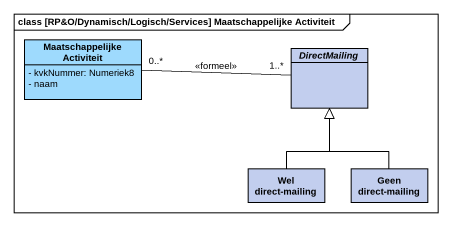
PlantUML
@startuml
mainframe class [RP&O/Dynamisch/Logisch/Services] Maatschappelijke Activiteit
hide circle
hide empty members
skinparam classAttributeIconSize 0
class "Maatschappelijke Activiteit" as Maatschappelijke_Activiteit #9EDAFD {
  - kvkNummer: Numeriek8
  - naam
}
abstract class DirectMailing #C2CEEE
class "Wel direct-mailing" as Wel_direct_mailing #C2CEEE
class "Geen direct-mailing" as Geen_direct_mailing #C2CEEE
DirectMailing "1..*" -left- "0..*" Maatschappelijke_Activiteit : <<formeel>>
Wel_direct_mailing -up-|> DirectMailing
Geen_direct_mailing -up-|> DirectMailing
@enduml
